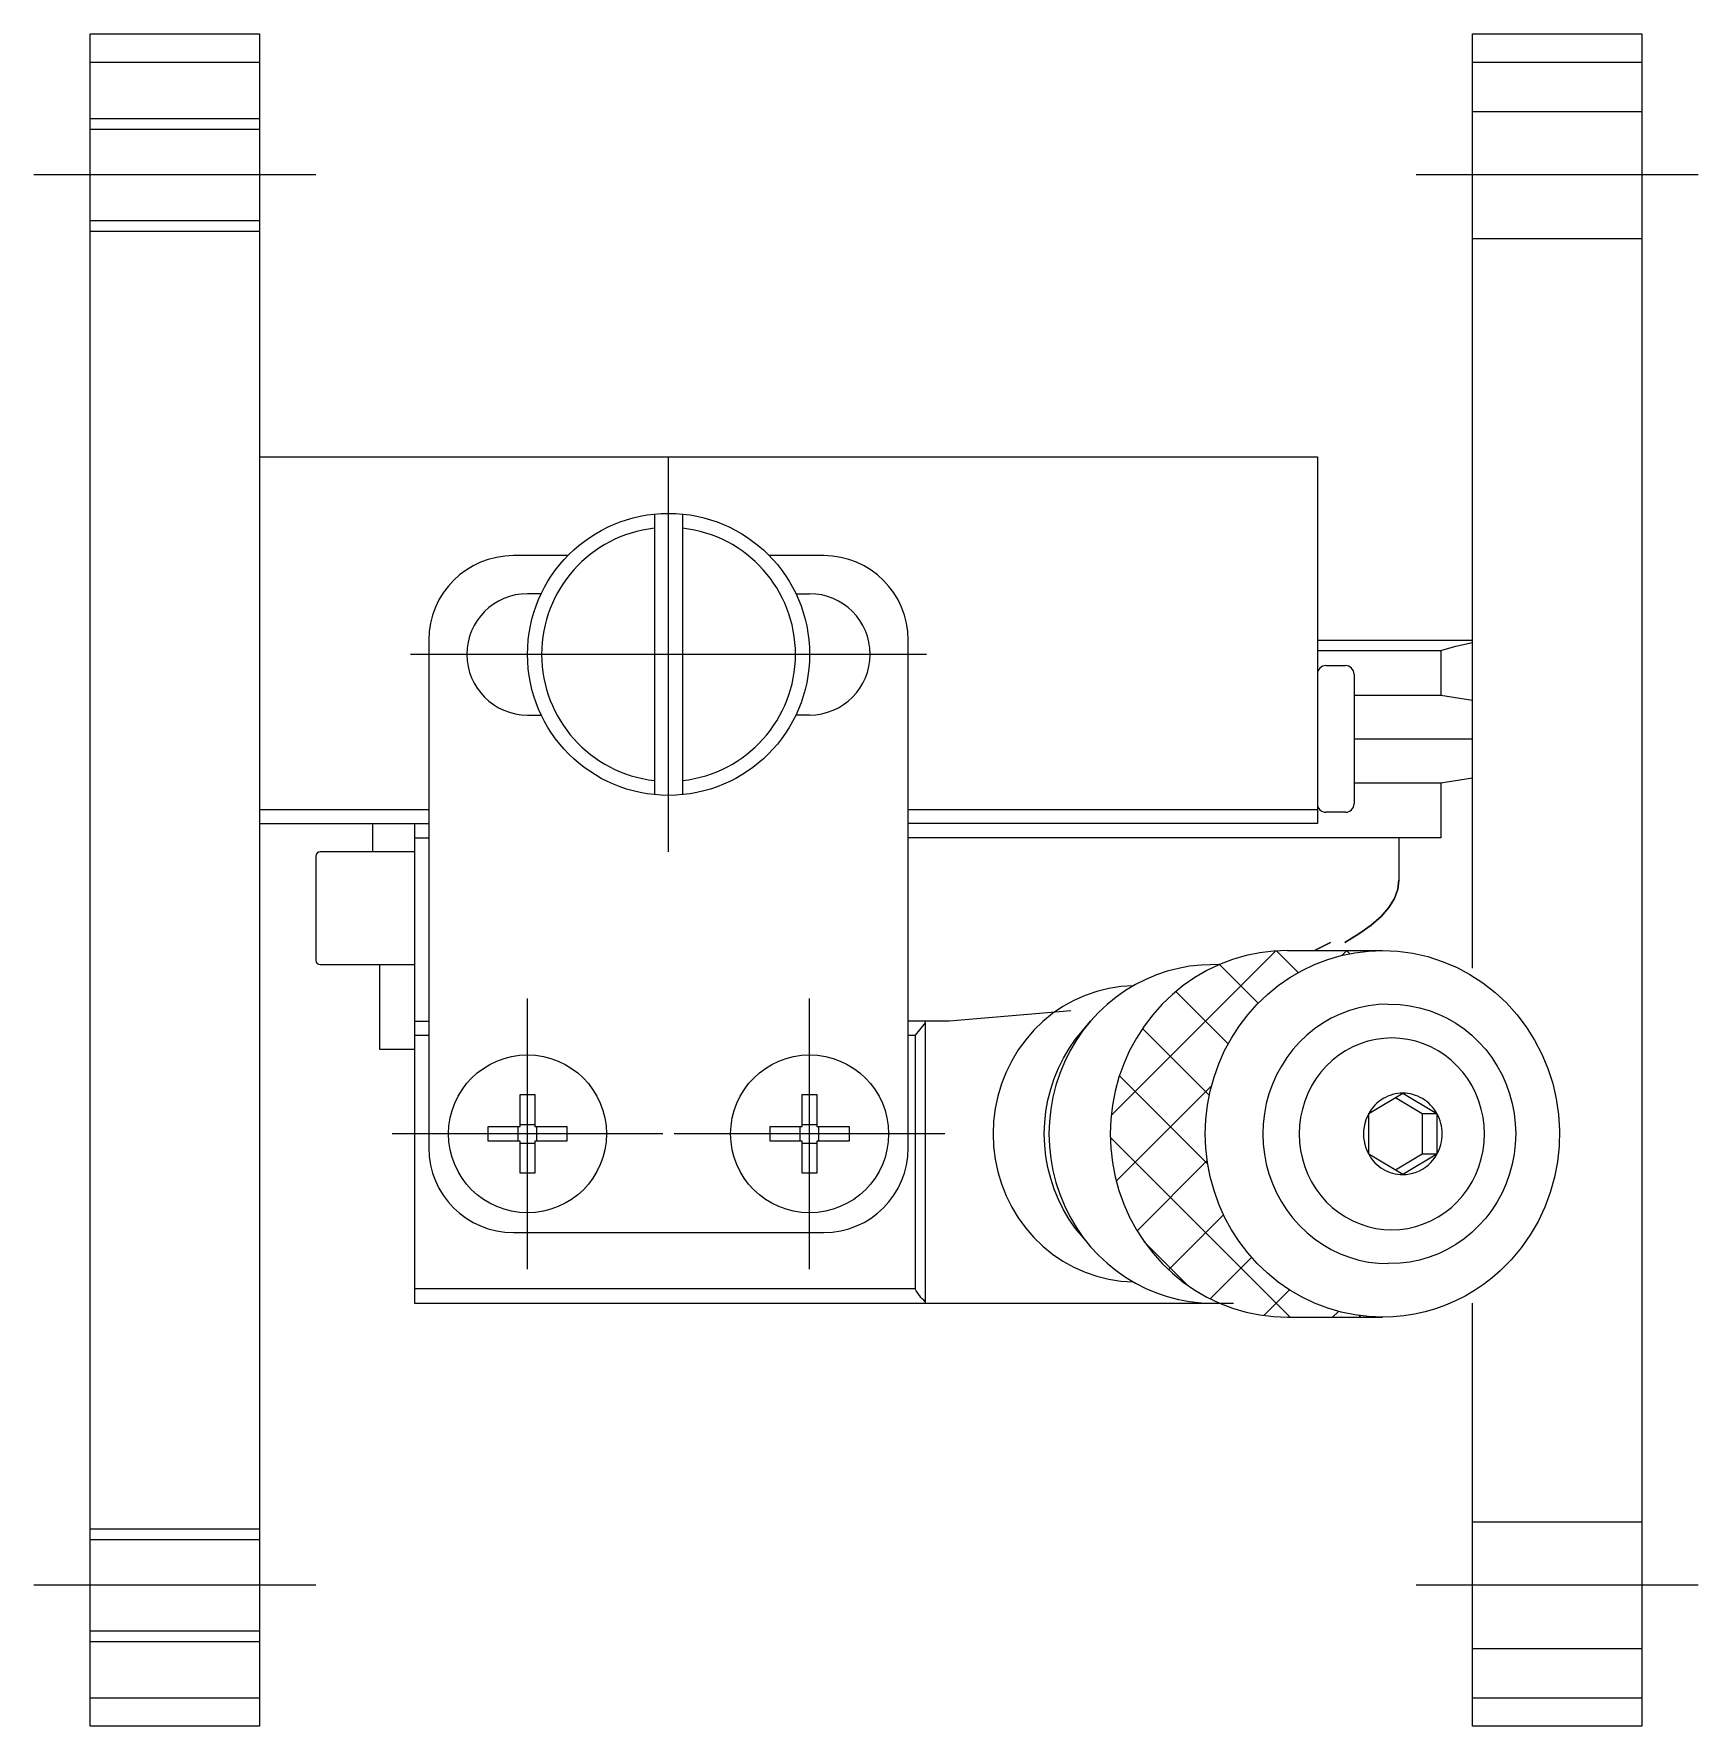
# Model space of a CAD drawing. Extents: x -2 to 362, y 0 to 230.
# Drawn here: x 199.6 to 258.6, y 90 to 150 of the extents above; entities that cross this region are included whole.
import ezdxf

# ---------------------------------------------------------------- set-up
doc = ezdxf.new("R2010")
doc.units = 0
doc.linetypes.add('CENTER', pattern=[50.8, 31.75, -6.35, 6.35, -6.35])
doc.linetypes.add('DASHED', pattern=[19.05, 12.7, -6.35])
doc.layers.get('0').update_dxf_attribs({"linetype": 'CONTINUOUS'})
doc.layers.add('CENTER', color=1, linetype='CENTER')

msp = doc.modelspace()

# ---------------------------------------------------------------- linework, layer by layer
at = {"color": 7, "linetype": 'CONTINUOUS'}
for p, q in [((201.634, 150.046), (207.634, 150.046)), ((201.634, 90.046), (201.634, 150.046)), ((207.634, 150.046), (207.634, 90.046)), ((250.634, 116.919), (250.634, 150.046)), ((250.634, 150.046), (256.634, 150.046)), ((256.634, 150.046), (256.634, 90.046)), ((201.634, 149.046), (207.634, 149.046)), ((250.634, 149.046), (256.634, 149.046)), ((207.634, 135.046), (245.134, 135.046)), ((245.134, 135.046), (245.134, 122.046)), ((221.634, 133.021), (221.634, 123.071)), ((222.634, 133.021), (222.634, 123.071)), ((218.563, 131.546), (216.634, 131.546)), ((227.634, 131.546), (225.705, 131.546)), ((217.62, 130.196), (217.134, 130.196)), ((226.648, 130.196), (227.134, 130.196)), ((213.634, 128.546), (213.634, 110.546)), ((230.634, 110.546), (230.634, 128.546)), ((245.134, 128.546), (250.634, 128.546)), ((250.043, 128.333), (250.634, 128.471)), ((245.134, 128.178), (249.516, 128.178)), ((249.516, 128.178), (250.043, 128.333)), ((249.516, 128.178), (249.516, 126.597)), ((245.434, 127.646), (246.134, 127.646)), ((246.434, 127.346), (246.434, 122.746)), ((246.434, 126.597), (249.516, 126.597)), ((249.516, 126.597), (250.634, 126.423)), ((217.134, 125.896), (217.62, 125.896)), ((227.134, 125.896), (226.648, 125.896)), ((246.434, 125.046), (250.634, 125.046)), ((249.516, 123.495), (250.634, 123.669)), ((246.434, 123.495), (249.516, 123.495)), ((249.516, 123.495), (249.516, 121.546)), ((207.634, 122.546), (213.634, 122.546)), ((230.634, 122.546), (245.134, 122.546)), ((246.134, 122.446), (245.434, 122.446)), ((207.634, 122.046), (213.634, 122.046)), ((211.634, 122.046), (211.634, 121.046)), ((213.134, 122.046), (213.134, 105.046)), ((245.134, 122.046), (230.634, 122.046)), ((213.134, 121.546), (213.634, 121.546)), ((249.516, 121.546), (230.634, 121.546)), ((248.025, 121.546), (248.025, 120.046)), ((209.634, 120.896), (209.634, 117.196)), ((213.134, 121.046), (209.784, 121.046)), ((248.025, 120.046), (247.985, 119.719)), ((247.985, 119.719), (248.025, 120.046)), ((247.985, 119.719), (247.866, 119.394)), ((247.866, 119.394), (247.985, 119.719)), ((247.667, 119.071), (247.391, 118.753)), ((247.391, 118.753), (247.667, 119.071)), ((247.866, 119.394), (247.667, 119.071)), ((247.667, 119.071), (247.866, 119.394)), ((247.037, 118.44), (246.608, 118.134)), ((246.608, 118.134), (247.037, 118.44)), ((247.391, 118.753), (247.037, 118.44)), ((247.037, 118.44), (247.391, 118.753)), ((245.606, 117.835), (245.032, 117.546)), ((245.032, 117.546), (245.606, 117.835)), ((246.608, 118.134), (246.106, 117.836)), ((246.106, 117.836), (246.608, 118.134)), ((209.784, 117.046), (213.134, 117.046)), ((211.884, 117.046), (211.884, 114.046)), ((241.01, 117.03), (240.607, 116.986)), ((241.659, 117.045), (241.01, 117.03)), ((241.67, 117.05), (241.222, 116.836)), ((241.67, 117.05), (241.222, 116.836)), ((242.132, 117.226), (241.67, 117.05)), ((242.132, 117.226), (241.67, 117.05)), ((242.607, 117.365), (242.132, 117.226)), ((242.607, 117.365), (242.132, 117.226)), ((243.09, 117.465), (242.607, 117.365)), ((243.09, 117.465), (242.607, 117.365)), ((243.58, 117.525), (243.09, 117.465)), ((243.58, 117.525), (243.09, 117.465)), ((244.072, 117.545), (243.58, 117.525)), ((244.072, 117.545), (243.58, 117.525)), ((244.072, 117.545), (247.441, 117.545)), ((244.591, 116.836), (245.039, 117.05)), ((244.591, 116.836), (245.039, 117.05)), ((245.039, 117.05), (245.501, 117.226)), ((245.039, 117.05), (245.501, 117.226)), ((245.501, 117.226), (245.976, 117.365)), ((245.501, 117.226), (245.976, 117.365)), ((245.976, 117.365), (246.459, 117.465)), ((245.976, 117.365), (246.459, 117.465)), ((246.459, 117.465), (246.949, 117.525)), ((246.459, 117.465), (246.949, 117.525)), ((246.949, 117.525), (247.441, 117.545)), ((246.949, 117.525), (247.441, 117.545)), ((247.441, 117.545), (247.982, 117.521)), ((247.982, 117.521), (248.518, 117.448)), ((248.518, 117.448), (249.046, 117.329)), ((249.046, 117.329), (249.563, 117.162)), ((249.563, 117.162), (250.063, 116.95)), ((239.05, 116.522), (238.685, 116.337)), ((239.427, 116.68), (239.05, 116.522)), ((239.813, 116.81), (239.427, 116.68)), ((240.207, 116.912), (239.813, 116.81)), ((240.607, 116.986), (240.207, 116.912)), ((240.792, 116.587), (240.382, 116.303)), ((240.792, 116.587), (240.382, 116.303)), ((241.222, 116.836), (240.792, 116.587)), ((241.222, 116.836), (240.792, 116.587)), ((243.751, 116.303), (244.161, 116.587)), ((243.751, 116.303), (244.161, 116.587)), ((244.161, 116.587), (244.591, 116.836)), ((244.161, 116.587), (244.591, 116.836)), ((250.063, 116.95), (250.545, 116.695)), ((250.545, 116.695), (251.003, 116.397)), ((236.902, 115.95), (236.501, 115.771)), ((237.316, 116.093), (236.902, 115.95)), ((237.741, 116.198), (237.316, 116.093)), ((237.998, 115.89), (237.679, 115.63)), ((238.173, 116.265), (237.741, 116.198)), ((238.334, 116.126), (237.998, 115.89)), ((238.609, 116.294), (238.173, 116.265)), ((238.685, 116.337), (238.334, 116.126)), ((239.995, 115.987), (239.633, 115.641)), ((239.995, 115.987), (239.633, 115.641)), ((240.382, 116.303), (239.995, 115.987)), ((240.382, 116.303), (239.995, 115.987)), ((243.002, 115.641), (243.364, 115.987)), ((243.002, 115.641), (243.364, 115.987)), ((243.364, 115.987), (243.751, 116.303)), ((243.364, 115.987), (243.751, 116.303)), ((251.003, 116.397), (251.435, 116.06)), ((251.435, 116.06), (251.837, 115.686)), ((236.4, 115.413), (232.094, 115.046)), ((235.751, 115.309), (235.407, 115.029)), ((236.116, 115.557), (235.751, 115.309)), ((236.501, 115.771), (236.116, 115.557)), ((237.378, 115.347), (237.096, 115.044)), ((237.679, 115.63), (237.378, 115.347)), ((239.299, 115.266), (238.993, 114.865)), ((239.299, 115.266), (238.993, 114.865)), ((239.633, 115.641), (239.299, 115.266)), ((239.633, 115.641), (239.299, 115.266)), ((242.362, 114.865), (242.667, 115.266)), ((242.362, 114.865), (242.667, 115.266)), ((242.667, 115.266), (243.002, 115.641)), ((242.667, 115.266), (243.002, 115.641)), ((245.946, 115.294), (245.629, 115.143)), ((246.273, 115.419), (245.946, 115.294)), ((246.609, 115.518), (246.273, 115.419)), ((246.951, 115.588), (246.609, 115.518)), ((247.297, 115.63), (246.951, 115.588)), ((247.646, 115.645), (247.297, 115.63)), ((247.646, 115.645), (248.072, 115.63)), ((248.072, 115.63), (248.419, 115.588)), ((248.419, 115.588), (248.761, 115.518)), ((248.761, 115.518), (249.097, 115.419)), ((249.097, 115.419), (249.424, 115.294)), ((249.424, 115.294), (249.741, 115.143)), ((251.837, 115.686), (252.206, 115.277)), ((252.206, 115.277), (252.54, 114.836)), ((213.134, 115.046), (213.634, 115.046)), ((232.094, 115.046), (230.634, 115.046)), ((231.229, 114.98), (230.88, 114.546)), ((231.215, 115.046), (231.229, 114.98)), ((231.229, 114.98), (231.229, 105.096)), ((235.088, 114.72), (234.796, 114.384)), ((235.407, 115.029), (235.088, 114.72)), ((236.561, 114.402), (237.096, 115.044)), ((236.826, 114.707), (236.581, 114.351)), ((237.096, 115.044), (236.826, 114.707)), ((238.993, 114.865), (238.72, 114.441)), ((238.993, 114.865), (238.72, 114.441)), ((242.088, 114.441), (242.362, 114.865)), ((242.088, 114.441), (242.362, 114.865)), ((245.034, 114.766), (244.76, 114.542)), ((245.324, 114.967), (245.034, 114.766)), ((245.629, 115.143), (245.324, 114.967)), ((249.741, 115.143), (250.045, 114.967)), ((250.045, 114.967), (250.335, 114.766)), ((250.335, 114.766), (250.609, 114.542)), ((252.54, 114.836), (252.837, 114.368)), ((211.884, 114.046), (213.134, 114.046)), ((213.134, 114.546), (213.634, 114.546)), ((230.634, 114.546), (230.88, 114.546)), ((230.88, 114.546), (230.88, 105.551)), ((234.533, 114.023), (234.301, 113.64)), ((234.796, 114.384), (234.533, 114.023)), ((236.134, 113.733), (236.336, 114.076)), ((236.336, 114.076), (236.561, 114.402)), ((236.581, 114.351), (236.361, 113.977)), ((238.72, 114.441), (238.479, 113.996)), ((238.72, 114.441), (238.479, 113.996)), ((241.848, 113.996), (242.088, 114.441)), ((241.848, 113.996), (242.088, 114.441)), ((244.267, 114.032), (244.051, 113.748)), ((244.504, 114.297), (244.267, 114.032)), ((244.76, 114.542), (244.504, 114.297)), ((246.388, 114.126), (246.133, 113.989)), ((246.652, 114.24), (246.388, 114.126)), ((246.925, 114.329), (246.652, 114.24)), ((247.205, 114.393), (246.925, 114.329)), ((247.489, 114.432), (247.205, 114.393)), ((247.775, 114.445), (247.489, 114.432)), ((248.062, 114.432), (247.775, 114.445)), ((248.346, 114.393), (248.062, 114.432)), ((248.625, 114.329), (248.346, 114.393)), ((248.899, 114.24), (248.625, 114.329)), ((249.163, 114.126), (248.899, 114.24)), ((249.417, 113.989), (249.163, 114.126)), ((250.609, 114.542), (250.865, 114.297)), ((250.865, 114.297), (251.102, 114.032)), ((251.102, 114.032), (251.318, 113.748)), ((252.837, 114.368), (253.093, 113.875)), ((234.301, 113.64), (234.101, 113.237)), ((235.957, 113.376), (236.134, 113.733)), ((236.168, 113.588), (236.003, 113.185)), ((236.361, 113.977), (236.168, 113.588)), ((238.272, 113.532), (238.102, 113.053)), ((238.272, 113.532), (238.102, 113.053)), ((238.479, 113.996), (238.272, 113.532)), ((238.479, 113.996), (238.272, 113.532)), ((241.471, 113.053), (241.641, 113.532)), ((241.471, 113.053), (241.641, 113.532)), ((241.641, 113.532), (241.848, 113.996)), ((241.641, 113.532), (241.848, 113.996)), ((243.858, 113.448), (243.687, 113.133)), ((244.051, 113.748), (243.858, 113.448)), ((245.453, 113.449), (245.26, 113.23)), ((245.665, 113.649), (245.453, 113.449)), ((245.892, 113.83), (245.665, 113.649)), ((246.133, 113.989), (245.892, 113.83)), ((249.659, 113.83), (249.417, 113.989)), ((249.886, 113.649), (249.659, 113.83)), ((250.097, 113.449), (249.886, 113.649)), ((250.291, 113.23), (250.097, 113.449)), ((251.318, 113.748), (251.512, 113.448)), ((251.512, 113.448), (251.682, 113.133)), ((253.093, 113.875), (253.307, 113.361)), ((233.936, 112.819), (233.806, 112.387)), ((234.101, 113.237), (233.936, 112.819)), ((235.681, 112.627), (235.806, 113.007)), ((235.806, 113.007), (235.957, 113.376)), ((236.003, 113.185), (235.866, 112.771)), ((238.102, 113.053), (237.968, 112.562)), ((238.102, 113.053), (237.968, 112.562)), ((241.337, 112.562), (241.471, 113.053)), ((241.337, 112.562), (241.471, 113.053)), ((243.541, 112.805), (243.42, 112.466)), ((243.687, 113.133), (243.541, 112.805)), ((245.085, 112.995), (244.931, 112.745)), ((245.26, 113.23), (245.085, 112.995)), ((250.465, 112.995), (250.291, 113.23)), ((250.619, 112.745), (250.465, 112.995)), ((251.682, 113.133), (251.828, 112.805)), ((251.828, 112.805), (251.949, 112.466)), ((253.307, 113.361), (253.478, 112.829)), ((253.478, 112.829), (253.604, 112.285)), ((216.874, 112.445), (217.394, 112.445)), ((216.874, 111.306), (216.874, 112.445)), ((217.394, 112.445), (217.394, 111.306)), ((226.874, 112.445), (227.394, 112.445)), ((226.874, 111.306), (226.874, 112.445)), ((227.394, 112.445), (227.394, 111.306)), ((233.806, 112.387), (233.713, 111.945)), ((235.513, 111.844), (235.583, 112.239)), ((235.583, 112.239), (235.681, 112.627)), ((235.76, 112.347), (235.683, 111.917)), ((235.866, 112.771), (235.76, 112.347)), ((237.968, 112.562), (237.872, 112.061)), ((237.968, 112.562), (237.872, 112.061)), ((241.241, 112.061), (241.337, 112.562)), ((241.241, 112.061), (241.337, 112.562)), ((243.42, 112.466), (243.326, 112.118)), ((244.69, 112.208), (244.603, 111.925)), ((244.799, 112.482), (244.69, 112.208)), ((244.931, 112.745), (244.799, 112.482)), ((246.957, 111.766), (248.164, 112.488)), ((247.39, 112.245), (247.315, 112.19)), ((247.467, 112.295), (247.39, 112.245)), ((247.548, 112.339), (247.467, 112.295)), ((247.631, 112.378), (247.548, 112.339)), ((247.716, 112.411), (247.631, 112.378)), ((247.803, 112.439), (247.716, 112.411)), ((247.892, 112.46), (247.803, 112.439)), ((247.982, 112.476), (247.892, 112.46)), ((247.905, 112.333), (248.853, 111.766)), ((248.073, 112.485), (247.982, 112.476)), ((248.164, 112.488), (248.073, 112.485)), ((248.255, 112.485), (248.164, 112.488)), ((248.164, 112.488), (249.371, 111.766)), ((248.346, 112.476), (248.255, 112.485)), ((248.436, 112.46), (248.346, 112.476)), ((248.525, 112.439), (248.436, 112.46)), ((248.612, 112.411), (248.525, 112.439)), ((248.698, 112.378), (248.612, 112.411)), ((248.781, 112.339), (248.698, 112.378)), ((248.861, 112.295), (248.781, 112.339)), ((248.939, 112.245), (248.861, 112.295)), ((249.013, 112.19), (248.939, 112.245)), ((250.752, 112.482), (250.619, 112.745)), ((250.861, 112.208), (250.752, 112.482)), ((250.947, 111.925), (250.861, 112.208)), ((251.949, 112.466), (252.044, 112.118)), ((253.604, 112.285), (253.684, 111.731)), ((233.713, 111.945), (233.657, 111.496)), ((235.471, 111.446), (235.513, 111.844)), ((235.683, 111.917), (235.637, 111.482)), ((237.872, 112.061), (237.814, 111.555)), ((237.872, 112.061), (237.814, 111.555)), ((241.183, 111.555), (241.241, 112.061)), ((241.183, 111.555), (241.241, 112.061)), ((243.258, 111.764), (243.217, 111.406)), ((243.326, 112.118), (243.258, 111.764)), ((244.541, 111.635), (244.504, 111.341)), ((244.603, 111.925), (244.541, 111.635)), ((246.901, 111.655), (246.854, 111.538)), ((246.957, 111.766), (246.901, 111.655)), ((247.005, 111.847), (246.957, 111.766)), ((246.957, 110.323), (246.957, 111.766)), ((247.058, 111.923), (247.005, 111.847)), ((247.116, 111.996), (247.058, 111.923)), ((247.178, 112.065), (247.116, 111.996)), ((247.245, 112.13), (247.178, 112.065)), ((247.315, 112.19), (247.245, 112.13)), ((248.853, 111.766), (249.371, 111.766)), ((248.853, 111.766), (248.853, 110.323)), ((249.083, 112.13), (249.013, 112.19)), ((249.15, 112.065), (249.083, 112.13)), ((249.212, 111.996), (249.15, 112.065)), ((249.27, 111.923), (249.212, 111.996)), ((249.323, 111.847), (249.27, 111.923)), ((249.371, 111.766), (249.323, 111.847)), ((249.414, 111.683), (249.371, 111.766)), ((249.371, 111.766), (249.371, 110.323)), ((249.452, 111.597), (249.414, 111.683)), ((251.009, 111.635), (250.947, 111.925)), ((251.047, 111.341), (251.009, 111.635)), ((252.044, 112.118), (252.112, 111.764)), ((252.112, 111.764), (252.153, 111.406)), ((253.684, 111.731), (253.718, 111.172)), ((215.735, 110.786), (215.735, 111.306)), ((215.735, 111.306), (216.874, 111.306)), ((216.805, 110.786), (216.805, 111.306)), ((216.874, 111.376), (217.394, 111.376)), ((217.394, 111.306), (218.533, 111.306)), ((217.464, 110.786), (217.464, 111.306)), ((218.533, 111.306), (218.533, 110.786)), ((225.735, 110.786), (225.735, 111.306)), ((225.735, 111.306), (226.874, 111.306)), ((226.805, 110.786), (226.805, 111.306)), ((226.874, 111.376), (227.394, 111.376)), ((227.394, 111.306), (228.533, 111.306)), ((227.464, 110.786), (227.464, 111.306)), ((228.533, 111.306), (228.533, 110.786)), ((233.657, 111.496), (233.638, 111.045)), ((233.638, 111.045), (233.657, 110.593)), ((235.456, 111.045), (235.471, 111.446)), ((235.471, 110.644), (235.456, 111.045)), ((235.637, 111.482), (235.621, 111.045)), ((235.621, 111.045), (235.637, 110.607)), ((237.814, 111.555), (237.794, 111.045)), ((237.814, 111.555), (237.794, 111.045)), ((237.794, 111.045), (237.814, 110.535)), ((237.794, 111.045), (237.814, 110.535)), ((241.163, 111.045), (241.183, 111.555)), ((241.163, 111.045), (241.183, 111.555)), ((241.183, 110.535), (241.163, 111.045)), ((241.183, 110.535), (241.163, 111.045)), ((243.217, 111.406), (243.203, 111.045)), ((243.203, 111.045), (243.217, 110.684)), ((244.504, 111.341), (244.492, 111.045)), ((244.492, 111.045), (244.504, 110.748)), ((246.775, 111.17), (246.77, 111.045)), ((246.77, 111.045), (246.775, 110.919)), ((246.791, 111.295), (246.775, 111.17)), ((246.818, 111.418), (246.791, 111.295)), ((246.854, 111.538), (246.818, 111.418)), ((249.484, 111.509), (249.452, 111.597)), ((249.511, 111.418), (249.484, 111.509)), ((249.531, 111.326), (249.511, 111.418)), ((249.546, 111.233), (249.531, 111.326)), ((249.555, 111.139), (249.546, 111.233)), ((249.558, 111.045), (249.555, 111.139)), ((249.555, 110.95), (249.558, 111.045)), ((251.059, 111.045), (251.047, 111.341)), ((251.047, 110.748), (251.059, 111.045)), ((252.153, 111.406), (252.166, 111.045)), ((252.166, 111.045), (252.153, 110.684)), ((253.718, 111.172), (253.705, 110.612)), ((216.874, 110.786), (215.735, 110.786)), ((216.874, 109.647), (216.874, 110.786)), ((216.874, 110.717), (217.394, 110.717)), ((218.533, 110.786), (217.394, 110.786)), ((217.394, 110.786), (217.394, 109.647)), ((226.874, 110.786), (225.735, 110.786)), ((226.874, 109.647), (226.874, 110.786)), ((226.874, 110.717), (227.394, 110.717)), ((228.533, 110.786), (227.394, 110.786)), ((227.394, 110.786), (227.394, 109.647)), ((233.657, 110.593), (233.713, 110.144)), ((235.513, 110.245), (235.471, 110.644)), ((235.637, 110.607), (235.683, 110.172)), ((237.814, 110.535), (237.872, 110.028)), ((237.814, 110.535), (237.872, 110.028)), ((241.241, 110.028), (241.183, 110.535)), ((241.241, 110.028), (241.183, 110.535)), ((243.217, 110.684), (243.258, 110.325)), ((244.504, 110.748), (244.541, 110.454)), ((244.541, 110.454), (244.603, 110.165)), ((246.775, 110.919), (246.791, 110.794)), ((246.791, 110.794), (246.818, 110.671)), ((246.818, 110.671), (246.854, 110.551)), ((246.854, 110.551), (246.901, 110.435)), ((246.901, 110.435), (246.957, 110.323)), ((249.371, 110.323), (249.414, 110.406)), ((249.414, 110.406), (249.452, 110.492)), ((249.452, 110.492), (249.484, 110.581)), ((249.484, 110.581), (249.511, 110.671)), ((249.511, 110.671), (249.531, 110.763)), ((249.531, 110.763), (249.546, 110.856)), ((249.546, 110.856), (249.555, 110.95)), ((250.947, 110.165), (251.009, 110.454)), ((251.009, 110.454), (251.047, 110.748)), ((252.153, 110.684), (252.112, 110.325)), ((253.705, 110.612), (253.646, 110.056)), ((233.713, 110.144), (233.806, 109.702)), ((235.583, 109.85), (235.513, 110.245)), ((235.681, 109.462), (235.583, 109.85)), ((235.683, 110.172), (235.76, 109.742)), ((237.872, 110.028), (237.968, 109.527)), ((237.872, 110.028), (237.968, 109.527)), ((241.337, 109.527), (241.241, 110.028)), ((241.337, 109.527), (241.241, 110.028)), ((243.258, 110.325), (243.326, 109.971)), ((243.326, 109.971), (243.42, 109.623)), ((244.603, 110.165), (244.69, 109.882)), ((244.69, 109.882), (244.799, 109.608)), ((246.957, 110.323), (247.005, 110.243)), ((248.164, 109.601), (246.957, 110.323)), ((247.005, 110.243), (247.058, 110.166)), ((247.058, 110.166), (247.116, 110.093)), ((247.116, 110.093), (247.178, 110.024)), ((247.178, 110.024), (247.245, 109.959)), ((247.245, 109.959), (247.315, 109.9)), ((247.315, 109.9), (247.39, 109.845)), ((247.39, 109.845), (247.467, 109.795)), ((248.853, 110.323), (247.905, 109.756)), ((249.371, 110.323), (248.164, 109.601)), ((249.371, 110.323), (248.853, 110.323)), ((248.861, 109.795), (248.964, 109.862)), ((248.964, 109.862), (249.06, 109.939)), ((249.06, 109.939), (249.15, 110.024)), ((249.15, 110.024), (249.232, 110.117)), ((249.232, 110.117), (249.306, 110.217)), ((249.306, 110.217), (249.371, 110.323)), ((250.752, 109.608), (250.861, 109.882)), ((250.861, 109.882), (250.947, 110.165)), ((252.044, 109.971), (251.949, 109.623)), ((252.112, 110.325), (252.044, 109.971)), ((253.646, 110.056), (253.541, 109.506)), ((217.394, 109.647), (216.874, 109.647)), ((227.394, 109.647), (226.874, 109.647)), ((233.806, 109.702), (233.936, 109.271)), ((233.936, 109.271), (234.101, 108.852)), ((235.806, 109.082), (235.681, 109.462)), ((235.76, 109.742), (235.866, 109.318)), ((235.866, 109.318), (236.003, 108.904)), ((237.968, 109.527), (238.102, 109.036)), ((237.968, 109.527), (238.102, 109.036)), ((241.471, 109.036), (241.337, 109.527)), ((241.471, 109.036), (241.337, 109.527)), ((243.42, 109.623), (243.541, 109.284)), ((243.541, 109.284), (243.687, 108.956)), ((244.799, 109.608), (244.931, 109.345)), ((244.931, 109.345), (245.085, 109.094)), ((247.467, 109.795), (247.548, 109.75)), ((247.548, 109.75), (247.631, 109.711)), ((247.631, 109.711), (247.716, 109.678)), ((247.716, 109.678), (247.803, 109.65)), ((247.803, 109.65), (247.892, 109.629)), ((247.892, 109.629), (247.982, 109.614)), ((247.982, 109.614), (248.073, 109.604)), ((248.073, 109.604), (248.164, 109.601)), ((248.164, 109.601), (248.286, 109.607)), ((248.286, 109.607), (248.406, 109.623)), ((248.406, 109.623), (248.525, 109.65)), ((248.525, 109.65), (248.641, 109.688)), ((248.641, 109.688), (248.753, 109.736)), ((248.753, 109.736), (248.861, 109.795)), ((250.465, 109.094), (250.619, 109.345)), ((250.619, 109.345), (250.752, 109.608)), ((251.828, 109.284), (251.682, 108.956)), ((251.949, 109.623), (251.828, 109.284)), ((253.541, 109.506), (253.39, 108.968)), ((234.101, 108.852), (234.301, 108.449)), ((235.957, 108.713), (235.806, 109.082)), ((236.134, 108.356), (235.957, 108.713)), ((236.003, 108.904), (236.168, 108.501)), ((238.102, 109.036), (238.272, 108.557)), ((238.102, 109.036), (238.272, 108.557)), ((241.641, 108.557), (241.471, 109.036)), ((241.641, 108.557), (241.471, 109.036)), ((243.687, 108.956), (243.858, 108.641)), ((243.858, 108.641), (244.051, 108.341)), ((245.085, 109.094), (245.26, 108.859)), ((245.26, 108.859), (245.453, 108.64)), ((245.453, 108.64), (245.665, 108.44)), ((249.886, 108.44), (250.097, 108.64)), ((250.097, 108.64), (250.291, 108.859)), ((250.291, 108.859), (250.465, 109.094)), ((251.512, 108.641), (251.318, 108.341)), ((251.682, 108.956), (251.512, 108.641)), ((253.39, 108.968), (253.196, 108.446)), ((234.301, 108.449), (234.533, 108.066)), ((234.533, 108.066), (234.796, 107.705)), ((236.336, 108.014), (236.134, 108.356)), ((236.168, 108.501), (236.361, 108.112)), ((236.561, 107.687), (236.336, 108.014)), ((236.361, 108.112), (236.581, 107.738)), ((238.272, 108.557), (238.479, 108.094)), ((238.272, 108.557), (238.479, 108.094)), ((238.479, 108.094), (238.72, 107.648)), ((238.479, 108.094), (238.72, 107.648)), ((241.848, 108.094), (241.641, 108.557)), ((241.848, 108.094), (241.641, 108.557)), ((242.088, 107.648), (241.848, 108.094)), ((242.088, 107.648), (241.848, 108.094)), ((244.051, 108.341), (244.267, 108.057)), ((244.267, 108.057), (244.504, 107.792)), ((245.665, 108.44), (245.892, 108.26)), ((245.892, 108.26), (246.133, 108.1)), ((246.133, 108.1), (246.388, 107.963)), ((249.163, 107.963), (249.417, 108.1)), ((249.417, 108.1), (249.659, 108.26)), ((249.659, 108.26), (249.886, 108.44)), ((251.102, 108.057), (250.865, 107.792)), ((251.318, 108.341), (251.102, 108.057)), ((253.196, 108.446), (252.958, 107.943)), ((216.634, 107.546), (227.634, 107.546)), ((234.796, 107.705), (235.088, 107.369)), ((236.913, 107.274), (236.561, 107.687)), ((236.581, 107.738), (236.826, 107.382)), ((238.72, 107.648), (238.993, 107.224)), ((238.72, 107.648), (238.993, 107.224)), ((242.362, 107.224), (242.088, 107.648)), ((242.362, 107.224), (242.088, 107.648)), ((244.504, 107.792), (244.76, 107.547)), ((244.76, 107.547), (245.034, 107.323)), ((246.388, 107.963), (246.652, 107.85)), ((246.652, 107.85), (246.925, 107.76)), ((246.925, 107.76), (247.205, 107.696)), ((247.205, 107.696), (247.489, 107.658)), ((247.489, 107.658), (247.775, 107.645)), ((247.775, 107.645), (248.062, 107.658)), ((248.062, 107.658), (248.346, 107.696)), ((248.346, 107.696), (248.625, 107.76)), ((248.625, 107.76), (248.899, 107.85)), ((248.899, 107.85), (249.163, 107.963)), ((250.609, 107.547), (250.335, 107.323)), ((250.865, 107.792), (250.609, 107.547)), ((252.68, 107.463), (252.363, 107.009)), ((252.958, 107.943), (252.68, 107.463)), ((235.088, 107.369), (235.407, 107.06)), ((235.407, 107.06), (235.751, 106.781)), ((236.826, 107.382), (237.096, 107.045)), ((237.096, 107.045), (237.378, 106.742)), ((238.993, 107.224), (239.299, 106.823)), ((238.993, 107.224), (239.299, 106.823)), ((239.299, 106.823), (239.633, 106.448)), ((239.299, 106.823), (239.633, 106.448)), ((242.667, 106.823), (242.362, 107.224)), ((242.667, 106.823), (242.362, 107.224)), ((243.002, 106.448), (242.667, 106.823)), ((243.002, 106.448), (242.667, 106.823)), ((245.034, 107.323), (245.324, 107.122)), ((245.324, 107.122), (245.629, 106.946)), ((245.629, 106.946), (245.946, 106.795)), ((249.741, 106.946), (249.424, 106.795)), ((250.045, 107.122), (249.741, 106.946)), ((250.335, 107.323), (250.045, 107.122)), ((252.363, 107.009), (252.009, 106.585)), ((235.751, 106.781), (236.116, 106.533)), ((236.116, 106.533), (236.501, 106.318)), ((236.501, 106.318), (236.902, 106.139)), ((237.378, 106.742), (237.679, 106.459)), ((237.679, 106.459), (237.998, 106.2)), ((239.633, 106.448), (239.995, 106.102)), ((239.633, 106.448), (239.995, 106.102)), ((243.364, 106.102), (243.002, 106.448)), ((243.364, 106.102), (243.002, 106.448)), ((245.946, 106.795), (246.273, 106.67)), ((246.273, 106.67), (246.609, 106.572)), ((246.609, 106.572), (246.951, 106.501)), ((246.951, 106.501), (247.297, 106.459)), ((247.297, 106.459), (247.646, 106.445)), ((248.072, 106.459), (247.646, 106.445)), ((248.419, 106.501), (248.072, 106.459)), ((248.761, 106.572), (248.419, 106.501)), ((249.097, 106.67), (248.761, 106.572)), ((249.424, 106.795), (249.097, 106.67)), ((252.009, 106.585), (251.621, 106.195)), ((236.902, 106.139), (237.316, 105.996)), ((237.316, 105.996), (237.741, 105.891)), ((237.741, 105.891), (238.173, 105.824)), ((237.998, 106.2), (238.334, 105.964)), ((238.173, 105.824), (238.614, 105.795)), ((238.334, 105.964), (238.685, 105.753)), ((238.685, 105.753), (239.05, 105.568)), ((239.995, 106.102), (240.382, 105.786)), ((239.995, 106.102), (240.382, 105.786)), ((240.382, 105.786), (240.792, 105.502)), ((240.382, 105.786), (240.792, 105.502)), ((243.751, 105.786), (243.364, 106.102)), ((243.751, 105.786), (243.364, 106.102)), ((244.161, 105.502), (243.751, 105.786)), ((244.161, 105.502), (243.751, 105.786)), ((251.023, 105.706), (250.704, 105.491)), ((251.329, 105.941), (251.023, 105.706)), ((251.621, 106.195), (251.329, 105.941)), ((230.88, 105.551), (213.134, 105.551)), ((213.134, 105.046), (242.162, 105.046)), ((230.917, 105.486), (230.88, 105.551)), ((230.955, 105.423), (230.917, 105.486)), ((230.996, 105.363), (230.955, 105.423)), ((231.039, 105.304), (230.996, 105.363)), ((231.083, 105.248), (231.039, 105.304)), ((231.13, 105.195), (231.083, 105.248)), ((231.179, 105.144), (231.13, 105.195)), ((231.229, 105.096), (231.179, 105.144)), ((231.229, 105.096), (231.214, 105.046)), ((239.05, 105.568), (239.427, 105.409)), ((239.427, 105.409), (239.813, 105.279)), ((239.813, 105.279), (240.207, 105.177)), ((240.207, 105.177), (240.607, 105.104)), ((240.607, 105.104), (241.01, 105.059)), ((240.792, 105.502), (241.222, 105.253)), ((240.792, 105.502), (241.222, 105.253)), ((241.01, 105.059), (241.662, 105.043)), ((241.222, 105.253), (241.67, 105.039)), ((241.222, 105.253), (241.67, 105.039)), ((241.67, 105.039), (242.132, 104.863)), ((241.67, 105.039), (242.132, 104.863)), ((244.591, 105.253), (244.161, 105.502)), ((244.591, 105.253), (244.161, 105.502)), ((245.039, 105.039), (244.591, 105.253)), ((245.039, 105.039), (244.591, 105.253)), ((245.501, 104.863), (245.039, 105.039)), ((245.501, 104.863), (245.039, 105.039)), ((250.03, 105.123), (249.678, 104.971)), ((250.372, 105.296), (250.03, 105.123)), ((250.704, 105.491), (250.372, 105.296)), ((250.634, 90.046), (250.634, 105.046)), ((242.132, 104.863), (242.607, 104.724)), ((242.132, 104.863), (242.607, 104.724)), ((242.607, 104.724), (243.09, 104.625)), ((242.607, 104.724), (243.09, 104.625)), ((243.09, 104.625), (243.58, 104.565)), ((243.09, 104.625), (243.58, 104.565)), ((243.58, 104.565), (244.072, 104.545)), ((243.58, 104.565), (244.072, 104.545)), ((244.072, 104.545), (247.441, 104.545)), ((245.976, 104.724), (245.501, 104.863)), ((245.976, 104.724), (245.501, 104.863)), ((246.459, 104.625), (245.976, 104.724)), ((246.459, 104.625), (245.976, 104.724)), ((246.949, 104.565), (246.459, 104.625)), ((246.949, 104.565), (246.459, 104.625)), ((247.441, 104.545), (246.949, 104.565)), ((247.441, 104.545), (246.949, 104.565)), ((247.822, 104.557), (247.441, 104.545)), ((248.202, 104.592), (247.822, 104.557)), ((248.578, 104.652), (248.202, 104.592)), ((248.951, 104.735), (248.578, 104.652)), ((249.318, 104.842), (248.951, 104.735)), ((249.678, 104.971), (249.318, 104.842)), ((201.634, 91.046), (207.634, 91.046)), ((250.634, 91.046), (256.634, 91.046)), ((207.634, 90.046), (201.634, 90.046)), ((256.634, 90.046), (250.634, 90.046))]:
    msp.add_line(p, q, dxfattribs=at)
at = {"color": 3, "linetype": 'DASHED'}
for p, q in [((201.634, 147.046), (207.634, 147.046)), ((250.634, 147.296), (256.634, 147.296)), ((201.634, 146.667), (207.634, 146.667)), ((201.634, 143.425), (207.634, 143.425)), ((201.634, 143.046), (207.634, 143.046)), ((250.634, 142.796), (256.634, 142.796)), ((250.634, 97.296), (256.634, 97.296)), ((201.634, 97.046), (207.634, 97.046)), ((201.634, 96.667), (207.634, 96.667)), ((201.634, 93.425), (207.634, 93.425)), ((201.634, 93.046), (207.634, 93.046)), ((250.634, 92.796), (256.634, 92.796))]:
    msp.add_line(p, q, dxfattribs=at)
at = {"color": 3, "linetype": 'CONTINUOUS'}
for p, q in [((237.826, 111.695), (243.661, 117.531)), ((241.668, 117.049), (243.039, 115.678)), ((243.685, 117.532), (244.455, 116.762)), ((246.003, 117.372), (246.176, 117.545)), ((246.172, 117.545), (246.284, 117.433)), ((240.121, 116.096), (241.975, 114.242)), ((238.936, 114.781), (241.304, 112.413)), ((238.117, 113.1), (241.25, 109.967)), ((238.005, 109.374), (241.384, 112.753)), ((237.796, 110.921), (244.172, 104.545)), ((238.742, 107.611), (241.23, 110.099)), ((239.858, 106.227), (241.808, 108.177)), ((238.995, 107.222), (240.559, 105.658)), ((241.329, 105.198), (242.799, 106.668)), ((243.234, 104.603), (244.144, 105.513)), ((245.676, 104.545), (245.88, 104.749)), ((246.616, 104.601), (246.672, 104.545))]:
    msp.add_line(p, q, dxfattribs=at)
at = {"color": 7, "linetype": 'CONTINUOUS'}
for centre, radius in [((222.134, 128.046), 5), ((217.134, 111.046), 2.8), ((227.134, 111.046), 2.8)]:
    msp.add_circle(centre, radius, dxfattribs=at)
for centre, radius, start, end in [((222.134, 128.046), 4.5, 96.37937, 263.62063), ((222.134, 128.046), 4.5, 276.37937, 83.62063), ((216.634, 128.546), 3, 90, 180), ((227.634, 128.546), 3, 0, 90), ((217.134, 128.046), 2.15, 90, 270), ((227.134, 128.046), 2.15, 270, 90), ((245.434, 127.346), 0.3, 90, 180), ((246.134, 127.346), 0.3, 0, 90), ((245.434, 122.746), 0.3, 180, 270), ((246.134, 122.746), 0.3, 270, 360), ((209.784, 120.896), 0.15, 90, 180), ((209.784, 117.196), 0.15, 180, 270), ((216.634, 110.546), 3, 180, 270), ((227.634, 110.546), 3, 270, 0)]:
    msp.add_arc(centre, radius, start, end, dxfattribs=at)
at = {"layer": 'CENTER', "color": 1, "linetype": 'CENTER'}
for p, q in [((209.634, 145.046), (199.634, 145.046)), ((258.634, 145.046), (248.634, 145.046)), ((222.134, 121.046), (222.134, 135.046)), ((231.284, 128.046), (212.984, 128.046)), ((217.134, 106.246), (217.134, 115.846)), ((227.134, 106.246), (227.134, 115.846)), ((221.934, 111.046), (212.334, 111.046)), ((231.934, 111.046), (222.334, 111.046)), ((209.634, 95.046), (199.634, 95.046)), ((258.634, 95.046), (248.634, 95.046))]:
    msp.add_line(p, q, dxfattribs=at)

doc.saveas('drawing.dxf')
